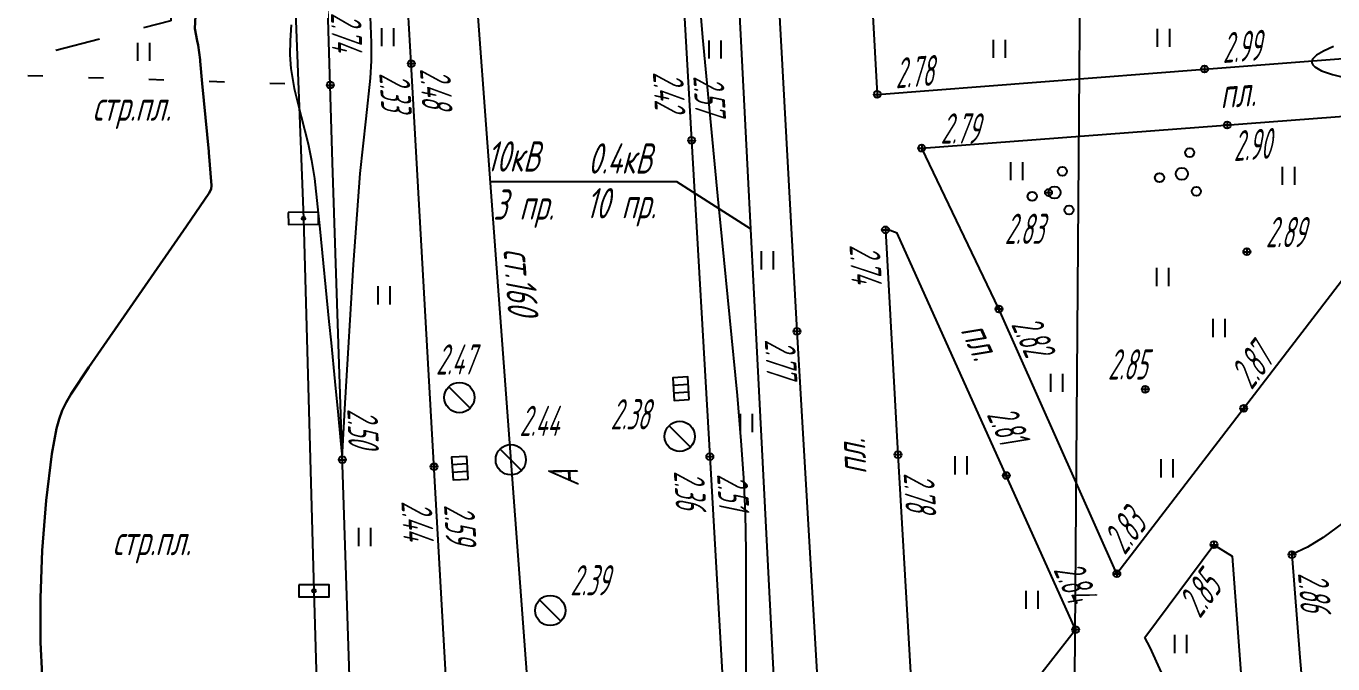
# Model space of a CAD drawing. Extents: x 1233805 to 1234355, y 654698 to 655114.
# Drawn here: x 1233949.3 to 1233992.51, y 654755.59 to 654776.66 of the extents above; entities that cross this region are included whole.
import ezdxf

# ---------------------------------------------------------------- set-up
doc = ezdxf.new("R2010")
doc.units = 0
doc.linetypes.add('ИИDash_05_15', pattern=[2, 0.5, -1.5])
doc.linetypes.add('ИИDash_15_15', pattern=[3, 1.5, -1.5])
for name, color, linetype, lineweight in [('ИИ_ВОДОПРОВОДЫ', 80, 'Continuous', 25), ('ИИ_ГОРИЗОНТАЛИ_ОСН', 32, 'Continuous', 25), ('ИИ_ГОРИЗОНТАЛИ_УТОЛЩ', 32, 'Continuous', 30), ('ИИ_ДОРОГИ_АД', 7, 'Continuous', 25), ('ИИ_ЛЭП_ВН', 250, 'Continuous', 25), ('ИИ_ЛЭП_НН', 250, 'Continuous', 25), ('ИИ_ОГРАДЫ', 7, 'Continuous', 25), ('ИИ_ОТМЕТКИ', 7, 'Continuous', 25), ('ИИ_СООРУЖЕНИЕ', 7, 'Continuous', 25), ('ИИ_ТЕПЛОТРАССА', 5, 'Continuous', 25), ('ИИ_ТРУБОПРОВОДЫ', 7, 'Continuous', 25), ('ИИ_УГОДЬЯ', 7, 'Continuous', 25)]:
    doc.layers.add(name, color=color, linetype=linetype, lineweight=lineweight)
doc.styles.add('VNIPISIMPLEXCUR', font='simplex.shx', dxfattribs={"width": 0.8, "oblique": 15})
doc.styles.add('ГОСТ 2.304 КУРСИВ', font='cs_gost2304.shx', dxfattribs={"oblique": 15})
doc.linetypes.add('ИИ054741_6', pattern='A,2,-0.5,[35,3dservice.shx,S=1,R=0,X=0,Y=0],-0.5,2', length=5)
doc.linetypes.add('ИИ251215', pattern='A,8,-0.6,["2Т",VNIPISIMPLEXCUR,S=2,R=0,X=0,Y=-1],-4.4,24', length=37)
doc.linetypes.add('ИИ251222', pattern='A,2,-2,3,-0.6,["В",VNIPISIMPLEXCUR,S=2,R=0,X=0,Y=-1],-2.8,3,-2,8,-2,8,-2,6', length=41.4)
doc.linetypes.add('ИИ251225', pattern='A,2,-2,3,-0.6,["2Т",VNIPISIMPLEXCUR,S=2,R=0,X=0,Y=-1],-4.4,3,-2,8,-2,8,-2,6', length=43)

# ---------------------------------------------------------------- blocks, each defined once
blk = doc.blocks.new('ИИ05401')
at = {"color": 0, "linetype": 'Continuous', "lineweight": 25}
for points in [[(-0.4, 1.2), (-0.4, 0)], [(0.4, 1.2), (0.4, 0)]]:
    blk.add_lwpolyline(points, dxfattribs=at)
blk = doc.blocks.new('ИИ051171')
at = {"color": 0, "linetype": 'Continuous', "lineweight": 25, "flags": 128}
blk.add_lwpolyline([(0.707, -0.707), (-0.707, 0.707)], dxfattribs=at)
at = {"color": 0, "linetype": 'Continuous', "lineweight": 25}
blk.add_circle((0, 0), 1, dxfattribs=at)
at = {"color": 0, "linetype": 'Continuous', "style": 'VNIPISIMPLEXCUR', "oblique": 15, "width": 0.8}
for tag, p in [('NUMBER', (1.7, -1)), ('HATCH', (1.7, -4.4)), ('HEIGHT', (1.7, -7.8)), ('TOP1', (1.7, -11.2)), ('TOP2', (1.7, -14.6)), ('TOP3', (1.7, -18)), ('TOP4', (1.7, -21.4)), ('TOP5', (1.7, -24.8)), ('BOTTOM', (1.7, -28.2))]:
    blk.add_attdef(tag, p, '', height=2, dxfattribs=at)
blk = doc.blocks.new('ИИ05128(1)')
at = {"color": 0, "linetype": 'Continuous'}
blk.add_lwpolyline([(-0.75, -0.5), (0.75, -0.5), (0.75, 0.5), (-0.75, 0.5)], close=True, dxfattribs=at)
for points in [[(-0.25, -0.5), (-0.25, 0.5)], [(0.25, -0.5), (0.25, 0.5)]]:
    blk.add_lwpolyline(points, dxfattribs=at)
blk = doc.blocks.new('ИИ051083')
h = blk.add_hatch(color=0)
edge = h.paths.add_edge_path()
edge.add_arc((0, 0), 0.12, 0, 360)
at = {"color": 0}
blk.add_lwpolyline([(-0.4, -1), (0.4, -1), (0.4, 1), (-0.4, 1)], close=True, dxfattribs=at)
blk.add_circle((0, 0), 0.12, dxfattribs=at)
blk = doc.blocks.new('ИИ05394')
at = {"color": 0, "linetype": 'Continuous', "lineweight": 25}
for centre, radius in [((0.52, 1.407), 0.3), ((-1.479, -0.253), 0.3), ((0, 0), 0.4), ((0.958, -1.154), 0.3)]:
    blk.add_circle(centre, radius, dxfattribs=at)
blk = doc.blocks.new('PICKET')
at = {"color": 0, "linetype": 'Continuous', "lineweight": 25}
for p, q in [((-0.23, 0), (0.23, 0)), ((0, 0.23), (0, -0.23))]:
    blk.add_line(p, q, dxfattribs=at)
blk.add_circle((0, 0), 0.23, dxfattribs=at)
at = {"color": 0, "linetype": 'Continuous', "style": 'VNIPISIMPLEXCUR', "oblique": 15, "width": 0.8}
blk.add_attdef('OTMETKA', (1.25, 0.3), '', height=2, dxfattribs=at)
at = {"color": 8, "linetype": 'Continuous', "style": 'VNIPISIMPLEXCUR', "oblique": 15, "width": 0.8, "flags": 1}
blk.add_attdef('NOMER', (1.25, -2.7), '', height=2, dxfattribs=at)

msp = doc.modelspace()

# ---------------------------------------------------------------- linework, layer by layer
at = {"layer": 'ИИ_ВОДОПРОВОДЫ', "linetype": 'ИИ251222', "flags": 128}
msp.add_lwpolyline([(1233967.944, 655082.797), (1233967.18, 655071.793), (1233964.522, 655012.19), (1233960.74, 654978.868), (1233962.888, 654934.908), (1233961.805, 654824.993), (1233961.762, 654810.371), (1233969.882, 654700.999)], dxfattribs=at)
at = {"layer": 'ИИ_ГОРИЗОНТАЛИ_ОСН', "flags": 128}
for points, elevation in [([(1233959.756, 654762.383), (1233959.855, 654764.204), (1233960.122, 654768.79), (1233960.348, 654771.79), (1233960.549, 654773.595), (1233960.691, 654774.948), (1233960.718, 654775.513), (1233960.721, 654776.117), (1233960.68, 654777.252), (1233960.581, 654778.75), (1233960.144, 654783.724), (1233960.137, 654783.8), (1233959.568, 654790.08), (1233959.294, 654793.573), (1233959.235, 654794.885), (1233959.235, 654795.345), (1233959.255, 654795.75), (1233959.266, 654796.2), (1233959.23, 654796.637), (1233959.156, 654797.24), (1233958.92, 654798.737), (1233958.777, 654799.476), (1233958.637, 654800.063), (1233958.589, 654800.245)], 2.5), ([(1233971.459, 654778.833), (1233971.662, 654776.288), (1233972.163, 654771.054), (1233972.307, 654769.609), (1233972.808, 654764.45), (1233972.936, 654762.954), (1233973.018, 654761.735), (1233973.07, 654760.56), (1233973.098, 654759.311), (1233973.098, 654755.886), (1233973.092, 654752.528)], 2.5), ([(1233958.069, 654776.702), (1233958.028, 654776.189), (1233958.024, 654775.71), (1233958.057, 654775.258), (1233958.17, 654774.603), (1233958.401, 654773.679), (1233958.629, 654772.773), (1233958.738, 654772.227), (1233958.832, 654771.627), (1233959.018, 654769.969), (1233959.315, 654766.905), (1233959.383, 654766.2), (1233959.507, 654764.92), (1233959.615, 654763.8), (1233959.695, 654762.972), (1233959.695, 654762.972), (1233959.729, 654762.621), (1233959.739, 654762.523), (1233959.755, 654762.358), (1233959.757, 654762.336), (1233959.757, 654762.334)], 2.5), ([(1233992.53, 654775.992), (1233992.194, 654775.839), (1233991.963, 654775.699), (1233991.836, 654775.569), (1233991.811, 654775.508), (1233991.811, 654775.449), (1233991.842, 654775.384), (1233991.906, 654775.32), (1233992.133, 654775.191), (1233992.491, 654775.065), (1233992.98, 654774.939)], 3)]:
    msp.add_lwpolyline(points, dxfattribs=dict(at, elevation=elevation))
at = {"layer": 'ИИ_ГОРИЗОНТАЛИ_УТОЛЩ', "elevation": 2, "flags": 128}
msp.add_lwpolyline([(1233954.905, 654777.008), (1233954.884, 654776.58), (1233954.955, 654776.176), (1233954.989, 654776.031), (1233955.052, 654775.549), (1233955.056, 654775.508), (1233955.125, 654774.762), (1233955.341, 654772.517), (1233955.345, 654772.484), (1233955.435, 654771.391), (1233955.418, 654771.275), (1233955.345, 654771.13), (1233954.774, 654770.291), (1233954.606, 654770.05), (1233951.375, 654765.387), (1233950.791, 654764.511), (1233950.624, 654764.221), (1233950.497, 654763.956), (1233950.393, 654763.678), (1233950.308, 654763.37), (1233950.154, 654762.526), (1233949.968, 654760.985), (1233949.836, 654759.336), (1233949.774, 654757.759), (1233949.782, 654756.296), (1233949.836, 654755.214)], dxfattribs=at)
at = {"layer": 'ИИ_ДОРОГИ_АД', "flags": 128}
for points in [[(1233966.352, 654700.939), (1233965.556, 654712.617), (1233964.558, 654730.898), (1233962.037, 654775.424), (1233960.382, 654804.088), (1233959.962, 654811.361), (1233959.902, 654812.354), (1233959.742, 654813.113), (1233959.514, 654814.09)], [(1233981.255, 654804.165), (1233976.201, 654797.474), (1233977.097, 654780.583), (1233977.198, 654778.809), (1233977.443, 654774.406), (1233988.26, 654775.245), (1233999.428, 654776.096), (1234012.021, 654777.044), (1234021.026, 654777.722), (1234020.367, 654784.861)], [(1233971.717, 654800.512), (1233972.601, 654798.647), (1233973.084, 654797.403), (1233973.524, 654789.402), (1233974.788, 654766.58), (1233975.441, 654755.306), (1233976.262, 654741.157), (1233976.908, 654729.643), (1233977.915, 654712.174), (1233978.349, 654704.684), (1233978.54, 654701.144)], [(1233970.467, 654787.523), (1233971.303, 654772.887), (1233971.907, 654762.434), (1233972.515, 654751.814)], [(1233992.859, 654760.26), (1233992.187, 654759.759), (1233991.67, 654759.442), (1233991.153, 654759.196), (1233991.412, 654755.801), (1233992.084, 654748.109)]]:
    msp.add_lwpolyline(points, dxfattribs=at)
at = {"layer": 'ИИ_ДОРОГИ_АД', "linetype": 'ИИDash_15_15', "flags": 128}
msp.add_lwpolyline([(1233954.422, 654789.404), (1233954.089, 654776.841), (1233947.362, 654775.098), (1233946.748, 654767.544), (1233945.99, 654757.362), (1233945.775, 654747.888), (1233945.389, 654733.158), (1233944.577, 654715.305), (1233943.047, 654704.579), (1233942.66, 654702.051), (1233942.551, 654700.539)], dxfattribs=at)
at = {"layer": 'ИИ_ДОРОГИ_АД', "flags": 128}
for points in [[(1233985.363, 654758.566), (1233981.466, 654767.315), (1233978.913, 654772.631), (1233997.23, 654774.02)], [(1233984.001, 654756.717), (1233978.105, 654769.821), (1233977.776, 654769.943), (1233977.714, 654769.93), (1233978.128, 654762.501), (1233978.845, 654749.99), (1233982.069, 654754.257)], [(1233986.294, 654756.461), (1233988.575, 654759.524), (1233989.175, 654759.144), (1233989.97, 654748.456), (1233989.303, 654749.918), (1233988.12, 654752.478), (1233986.468, 654756.125)]]:
    msp.add_lwpolyline(points, close=True, dxfattribs=at)
at = {"layer": 'ИИ_ЛЭП_ВН', "flags": 128}
for points in [[(1233958.083, 654861.007), (1233970.192, 654826.909), (1233971.971, 654794.822), (1233974.531, 654745.11), (1233976.816, 654705.267), (1233977.1, 654701.12)], [(1233973.251, 654769.966), (1233970.821, 654771.512), (1233964.673, 654771.512)]]:
    msp.add_lwpolyline(points, dxfattribs=at)
at = {"layer": 'ИИ_ОГРАДЫ', "linetype": 'ИИ054741_6'}
msp.add_lwpolyline([(1233962.455, 654700.874), (1233961.661, 654714.13), (1233960.08, 654752.511), (1233959.434, 654772.157), (1233958.642, 654798.375), (1233952.63, 654798.624)], dxfattribs=at)
at = {"layer": 'ИИ_ТЕПЛОТРАССА', "linetype": 'ИИ251215', "flags": 128}
msp.add_lwpolyline([(1233940.751, 654864.219), (1233940.677, 654863.41), (1233940.564, 654862.435), (1233940.519, 654861.999), (1233940.446, 654861.058), (1233940.156, 654856.859), (1233940.156, 654856.483), (1233940.213, 654856.103), (1233940.496, 654855.787), (1233942.863, 654855.706), (1233955.719, 654855.238), (1233955.938, 654855.165), (1233955.865, 654854.672), (1233955.454, 654852.157), (1233955.425, 654851.555), (1233955.613, 654848.1), (1233956.032, 654840.838), (1233956.363, 654834.204), (1233956.664, 654826.916), (1233956.58, 654824.782), (1233956.702, 654816.315), (1233957.181, 654806.782), (1233957.561, 654795.066), (1233957.937, 654786.381), (1233958.155, 654778.554), (1233958.473, 654770.31), (1233958.818, 654757.999), (1233959.081, 654749.022), (1233959.509, 654738.118), (1233960.019, 654725.14), (1233960.546, 654712.625), (1233960.794, 654706.645), (1233960.89, 654704.332), (1233961.095, 654700.851)], dxfattribs=at)
at = {"layer": 'ИИ_ТЕПЛОТРАССА', "linetype": 'ИИ251225', "elevation": 25.52, "flags": 128}
msp.add_lwpolyline([(1233983.772, 654729.333), (1233984.227, 654788.042), (1233991.798, 654808.377)], dxfattribs=at)
at = {"layer": 'ИИ_УГОДЬЯ', "linetype": 'ИИDash_05_15', "flags": 128}
msp.add_lwpolyline([(1233947.362, 654775.098), (1233959.357, 654774.715)], dxfattribs=at)

# ---------------------------------------------------------------- block references
at = {"layer": 'ИИ_ОТМЕТКИ'}
ref = msp.add_blockref('PICKET', (1233959.357, 654774.715, 2.744), dxfattribs=dict(at, xscale=0.5, yscale=0.5, zscale=0.5))
ref.add_attrib('OTMETKA', '2.74', (1233959.379, 654777.104, 2.744), dxfattribs={"layer": '0', "color": 0, "linetype": 'Continuous', "height": 1, "rotation": 271.7302, "style": 'ГОСТ 2.304 КУРСИВ', "oblique": 15, "width": 0.65})
ref = msp.add_blockref('PICKET', (1233988.26, 654775.245, 2.992), dxfattribs=dict(at, xscale=0.5, yscale=0.5, zscale=0.5))
ref.add_attrib('OTMETKA', '2.99', (1233988.872, 654775.442, 2.992), dxfattribs={"layer": '0', "color": 0, "linetype": 'Continuous', "height": 1, "rotation": 4.359, "style": 'ГОСТ 2.304 КУРСИВ', "oblique": 15, "width": 0.65})
ref = msp.add_blockref('PICKET', (1233977.443, 654774.406, 2.78), dxfattribs=dict(at, xscale=0.5, yscale=0.5, zscale=0.5))
ref.add_attrib('OTMETKA', '2.78', (1233978.055, 654774.604, 2.78), dxfattribs={"layer": '0', "color": 0, "linetype": 'Continuous', "height": 1, "rotation": 4.4327, "style": 'ГОСТ 2.304 КУРСИВ', "oblique": 15, "width": 0.65})
ref = msp.add_blockref('PICKET', (1233962.037, 654775.424, 2.331), dxfattribs=dict(at, xscale=0.5, yscale=0.5, zscale=0.5))
ref.add_attrib('OTMETKA', '2.33', (1233960.978, 654775.109, 2.331), dxfattribs={"layer": '0', "color": 0, "linetype": 'Continuous', "height": 1, "rotation": 273.2396, "style": 'ГОСТ 2.304 КУРСИВ', "oblique": 15, "width": 0.65})
ref = msp.add_blockref('PICKET', (1233971.303, 654772.887, 2.419), dxfattribs=dict(at, xscale=0.5, yscale=0.5, zscale=0.5))
ref.add_attrib('OTMETKA', '2.42', (1233970.022, 654775.143, 2.419), dxfattribs={"layer": '0', "color": 0, "linetype": 'Continuous', "height": 1, "rotation": 273.2696, "style": 'ГОСТ 2.304 КУРСИВ', "oblique": 15, "width": 0.65})
ref = msp.add_blockref('PICKET', (1233978.913, 654772.631, 2.786), dxfattribs=dict(at, xscale=0.5, yscale=0.5, zscale=0.5))
ref.add_attrib('OTMETKA', '2.79', (1233979.538, 654772.781, 2.786), dxfattribs={"layer": '0', "color": 0, "linetype": 'Continuous', "height": 1, "style": 'ГОСТ 2.304 КУРСИВ', "oblique": 15, "width": 0.65})
ref = msp.add_blockref('PICKET', (1233989.012, 654773.397, 2.896), dxfattribs=dict(at, xscale=0.5, yscale=0.5, zscale=0.5))
ref.add_attrib('OTMETKA', '2.90', (1233989.23, 654772.197, 2.896), dxfattribs={"layer": '0', "color": 0, "linetype": 'Continuous', "height": 1, "rotation": 4.3345, "style": 'ГОСТ 2.304 КУРСИВ', "oblique": 15, "width": 0.65})
ref = msp.add_blockref('PICKET', (1233983.104, 654771.164, 2.826), dxfattribs=dict(at, xscale=0.5, yscale=0.5, zscale=0.5))
ref.add_attrib('OTMETKA', '2.83', (1233981.655, 654769.465, 2.826), dxfattribs={"layer": '0', "color": 0, "linetype": 'Continuous', "height": 1, "style": 'ГОСТ 2.304 КУРСИВ', "oblique": 15, "width": 0.65})
ref = msp.add_blockref('PICKET', (1233989.662, 654769.206, 2.889), dxfattribs=dict(at, xscale=0.5, yscale=0.5, zscale=0.5))
ref.add_attrib('OTMETKA', '2.89', (1233990.287, 654769.356, 2.889), dxfattribs={"layer": '0', "color": 0, "linetype": 'Continuous', "height": 1, "style": 'ГОСТ 2.304 КУРСИВ', "oblique": 15, "width": 0.65})
ref = msp.add_blockref('PICKET', (1233977.714, 654769.93, 2.744), dxfattribs=dict(at, xscale=0.5, yscale=0.5, zscale=0.5))
ref.add_attrib('OTMETKA', '2.74', (1233976.523, 654769.432, 2.744), dxfattribs={"layer": '0', "color": 0, "linetype": 'Continuous', "height": 1, "rotation": 273.1894, "style": 'ГОСТ 2.304 КУРСИВ', "oblique": 15, "width": 0.65})
ref = msp.add_blockref('PICKET', (1233981.466, 654767.315, 2.822), dxfattribs=dict(at, xscale=0.5, yscale=0.5, zscale=0.5))
ref.add_attrib('OTMETKA', '2.82', (1233981.857, 654766.805, 2.822), dxfattribs={"layer": '0', "color": 0, "linetype": 'Continuous', "height": 1, "rotation": 294.0091, "style": 'ГОСТ 2.304 КУРСИВ', "oblique": 15, "width": 0.65})
ref = msp.add_blockref('PICKET', (1233974.788, 654766.58, 2.768), dxfattribs=dict(at, xscale=0.5, yscale=0.5, zscale=0.5))
ref.add_attrib('OTMETKA', '2.77', (1233973.721, 654766.302, 2.768), dxfattribs={"layer": '0', "color": 0, "linetype": 'Continuous', "height": 1, "rotation": 273.3152, "style": 'ГОСТ 2.304 КУРСИВ', "oblique": 15, "width": 0.65})
ref = msp.add_blockref('PICKET', (1233989.558, 654764.029, 2.871), dxfattribs=dict(at, xscale=0.5, yscale=0.5, zscale=0.5))
ref.add_attrib('OTMETKA', '2.87', (1233989.82, 654764.616, 2.871), dxfattribs={"layer": '0', "color": 0, "linetype": 'Continuous', "height": 1, "rotation": 52.4808, "style": 'ГОСТ 2.304 КУРСИВ', "oblique": 15, "width": 0.65})
ref = msp.add_blockref('PICKET', (1233986.301, 654764.663, 2.85), dxfattribs=dict(at, xscale=0.5, yscale=0.5, zscale=0.5))
ref.add_attrib('OTMETKA', '2.85', (1233985.067, 654764.983, 2.85), dxfattribs={"layer": '0', "color": 0, "linetype": 'Continuous', "height": 1, "style": 'ГОСТ 2.304 КУРСИВ', "oblique": 15, "width": 0.65})
ref = msp.add_blockref('PICKET', (1233959.757, 654762.334, 2.5), dxfattribs=dict(at, xscale=0.5, yscale=0.5, zscale=0.5))
ref.add_attrib('OTMETKA', '2.50', (1233959.922, 654764.009, 2.5), dxfattribs={"layer": '0', "color": 0, "linetype": 'Continuous', "height": 1, "rotation": 271.8837, "style": 'ГОСТ 2.304 КУРСИВ', "oblique": 15, "width": 0.65})
ref = msp.add_blockref('PICKET', (1233981.709, 654761.811, 2.813), dxfattribs=dict(at, xscale=0.5, yscale=0.5, zscale=0.5))
ref.add_attrib('OTMETKA', '2.81', (1233981.047, 654763.825, 2.813), dxfattribs={"layer": '0', "color": 0, "linetype": 'Continuous', "height": 1, "rotation": 294.2276, "style": 'ГОСТ 2.304 КУРСИВ', "oblique": 15, "width": 0.65})
ref = msp.add_blockref('PICKET', (1233971.907, 654762.434, 2.362), dxfattribs=dict(at, xscale=0.5, yscale=0.5, zscale=0.5))
ref.add_attrib('OTMETKA', '2.36', (1233970.716, 654761.953, 2.362), dxfattribs={"layer": '0', "color": 0, "linetype": 'Continuous', "height": 1, "rotation": 273.2758, "style": 'ГОСТ 2.304 КУРСИВ', "oblique": 15, "width": 0.65})
ref = msp.add_blockref('PICKET', (1233978.128, 654762.501, 2.777), dxfattribs=dict(at, xscale=0.5, yscale=0.5, zscale=0.5))
ref.add_attrib('OTMETKA', '2.78', (1233978.314, 654761.886, 2.777), dxfattribs={"layer": '0', "color": 0, "linetype": 'Continuous', "height": 1, "rotation": 273.2811, "style": 'ГОСТ 2.304 КУРСИВ', "oblique": 15, "width": 0.65})
ref = msp.add_blockref('PICKET', (1233962.791, 654762.105, 2.441), dxfattribs=dict(at, xscale=0.5, yscale=0.5, zscale=0.5))
ref.add_attrib('OTMETKA', '2.44', (1233961.708, 654760.959, 2.441), dxfattribs={"layer": '0', "color": 0, "linetype": 'Continuous', "height": 1, "rotation": 273.2396, "style": 'ГОСТ 2.304 КУРСИВ', "oblique": 15, "width": 0.65})
ref = msp.add_blockref('PICKET', (1233985.363, 654758.566, 2.834), dxfattribs=dict(at, xscale=0.5, yscale=0.5, zscale=0.5))
ref.add_attrib('OTMETKA', '2.83', (1233985.625, 654759.153, 2.834), dxfattribs={"layer": '0', "color": 0, "linetype": 'Continuous', "height": 1, "rotation": 52.4808, "style": 'ГОСТ 2.304 КУРСИВ', "oblique": 15, "width": 0.65})
ref = msp.add_blockref('PICKET', (1233988.575, 654759.524, 2.848), dxfattribs=dict(at, xscale=0.5, yscale=0.5, zscale=0.5))
ref.add_attrib('OTMETKA', '2.85', (1233988.11, 654757.058, 2.848), dxfattribs={"layer": '0', "color": 0, "linetype": 'Continuous', "height": 1, "rotation": 53.3273, "style": 'ГОСТ 2.304 КУРСИВ', "oblique": 15, "width": 0.65})
ref = msp.add_blockref('PICKET', (1233991.153, 654759.196, 2.857), dxfattribs=dict(at, xscale=0.5, yscale=0.5, zscale=0.5))
ref.add_attrib('OTMETKA', '2.86', (1233991.35, 654758.584, 2.857), dxfattribs={"layer": '0', "color": 0, "linetype": 'Continuous', "height": 1, "rotation": 274.3672, "style": 'ГОСТ 2.304 КУРСИВ', "oblique": 15, "width": 0.65})
ref = msp.add_blockref('PICKET', (1233984.001, 654756.717, 2.844), dxfattribs=dict(at, xscale=0.5, yscale=0.5, zscale=0.5))
ref.add_attrib('OTMETKA', '2.84', (1233983.253, 654758.694, 2.844), dxfattribs={"layer": '0', "color": 0, "linetype": 'Continuous', "height": 1, "rotation": 294.2276, "style": 'ГОСТ 2.304 КУРСИВ', "oblique": 15, "width": 0.65})
at = {"layer": 'ИИ_СООРУЖЕНИЕ', "color": 7, "xscale": 0.4999999999999992, "yscale": 0.4999999999999992, "zscale": 0.4999999999999992, "rotation": 93.60703522306984}
for p in [(1233970.955, 654764.678, 3.091), (1233963.643, 654762.054, 3.091)]:
    msp.add_blockref('ИИ05128(1)', p, dxfattribs=at)
at = {"layer": 'ИИ_ТЕПЛОТРАССА', "color": 7, "xscale": 0.4999999999999994, "yscale": 0.4999999999999994, "zscale": 0.4999999999999994, "rotation": 270.3663524248833}
for p in [(1233958.473, 654770.31), (1233958.818, 654757.999)]:
    msp.add_blockref('ИИ051083', p, dxfattribs=at)
at = {"layer": 'ИИ_ТРУБОПРОВОДЫ'}
ref = msp.add_blockref('ИИ051171', (1233963.629, 654764.388, 2.47), dxfattribs=dict(at, xscale=0.5, yscale=0.5, zscale=0.5))
ref.add_attrib('HATCH', '2.47', (1233962.853, 654765.146, 2.47), dxfattribs={"layer": '0', "color": 0, "linetype": 'Continuous', "height": 1, "rotation": 360, "style": 'ГОСТ 2.304 КУРСИВ', "oblique": 15, "width": 0.65})
ref = msp.add_blockref('ИИ051171', (1233965.327, 654762.331, 2.44), dxfattribs=dict(at, xscale=0.5, yscale=0.5, zscale=0.5))
ref.add_attrib('HATCH', '2.44', (1233965.616, 654763.116, 2.44), dxfattribs={"layer": '0', "color": 0, "linetype": 'Continuous', "height": 1, "rotation": 360, "style": 'ГОСТ 2.304 КУРСИВ', "oblique": 15, "width": 0.65})
ref = msp.add_blockref('ИИ051171', (1233970.913, 654763.104, 2.38), dxfattribs=dict(at, xscale=0.5, yscale=0.5, zscale=0.5))
ref.add_attrib('HATCH', '2.38', (1233968.624, 654763.334, 2.38), dxfattribs={"layer": '0', "color": 0, "linetype": 'Continuous', "height": 1, "rotation": 360, "style": 'ГОСТ 2.304 КУРСИВ', "oblique": 15, "width": 0.65})
ref = msp.add_blockref('ИИ051171', (1233966.63, 654757.349, 2.39), dxfattribs=dict(at, xscale=0.5, yscale=0.5, zscale=0.5))
ref.add_attrib('HATCH', '2.39', (1233967.294, 654757.849, 2.39), dxfattribs={"layer": '0', "color": 0, "linetype": 'Continuous', "height": 1, "rotation": 360, "style": 'ГОСТ 2.304 КУРСИВ', "oblique": 15, "width": 0.65})
at = {"layer": 'ИИ_УГОДЬЯ', "xscale": 0.5, "yscale": 0.5, "zscale": 0.5}
for name, p in [('ИИ05401', (1233961.253, 654776.001)), ('ИИ05401', (1233986.899, 654775.974)), ('ИИ05401', (1233972.069, 654775.594)), ('ИИ05401', (1233981.471, 654775.616)), ('ИИ05401', (1233953.181, 654775.517)), ('ИИ05394', (1233987.514, 654771.782, -11.67)), ('ИИ05401', (1233982.044, 654771.57)), ('ИИ05394', (1233983.304, 654771.164, -11.67)), ('ИИ05401', (1233991.033, 654771.413)), ('ИИ05401', (1233973.802, 654768.624)), ('ИИ05401', (1233986.869, 654768.072)), ('ИИ05401', (1233961.129, 654767.464)), ('ИИ05401', (1233988.732, 654766.386)), ('ИИ05401', (1233983.369, 654764.572)), ('ИИ05401', (1233973.109, 654763.247)), ('ИИ05401', (1233980.204, 654761.849)), ('ИИ05401', (1233987.019, 654761.749)), ('ИИ05401', (1233960.494, 654759.478)), ('ИИ05401', (1233982.553, 654757.402)), ('ИИ05401', (1233987.464, 654755.94))]:
    msp.add_blockref(name, p, dxfattribs=at)

# ---------------------------------------------------------------- texts
at = {"layer": 'ИИ_ВОДОПРОВОДЫ', "color": 7, "style": 'ГОСТ 2.304 КУРСИВ', "oblique": 15, "width": 0.8}
msp.add_text('ст.160', height=1, rotation=274.246, dxfattribs=at).set_placement((1233965.078, 654769.292, -11.67))
at = {"layer": 'ИИ_ДОРОГИ_АД', "style": 'ГОСТ 2.304 КУРСИВ', "oblique": 15, "width": 0.8}
for s, rotation, p in [('пл.', 4.3345, (1233988.799, 654773.942)), ('пл.', 294.3818, (1233980.18, 654766.613)), ('пл.', 93.0383, (1233977.095, 654761.866)), ('А', 92.9478, (1233967.581, 654761.454))]:
    msp.add_text(s, height=1, rotation=rotation, dxfattribs=at).set_placement(p)
at = {"layer": 'ИИ_ЛЭП_ВН', "style": 'ГОСТ 2.304 КУРСИВ', "oblique": 15, "width": 0.8}
for s, p in [('10кВ', (1233964.523, 654771.856)), ('3 пр.', (1233964.746, 654770.266))]:
    msp.add_text(s, height=1, dxfattribs=at).set_placement(p)
at = {"layer": 'ИИ_ЛЭП_НН', "style": 'ГОСТ 2.304 КУРСИВ', "oblique": 15, "width": 0.8}
for s, p in [('0.4кВ', (1233967.876, 654771.79)), ('10 пр.', (1233967.812, 654770.31))]:
    msp.add_text(s, height=1, dxfattribs=at).set_placement(p)
at = {"layer": 'ИИ_ОТМЕТКИ', "style": 'ГОСТ 2.304 КУРСИВ', "oblique": 15, "width": 0.65}
for s, rotation, p in [('2.48', 273.2396, (1233962.322, 654775.255)), ('2.57', 273.2696, (1233971.36, 654775.012)), ('2.51', 273.2696, (1233972.144, 654761.858)), ('2.59', 273.2396, (1233963.118, 654760.837))]:
    msp.add_text(s, height=1, rotation=rotation, dxfattribs=at).set_placement(p)
at = {"layer": 'ИИ_УГОДЬЯ', "style": 'ГОСТ 2.304 КУРСИВ', "oblique": 15, "width": 0.8}
for p in [(1233951.5, 654773.533), (1233952.161, 654759.176)]:
    msp.add_text('стр.пл.', height=1, dxfattribs=at).set_placement(p)

doc.saveas('drawing.dxf')
